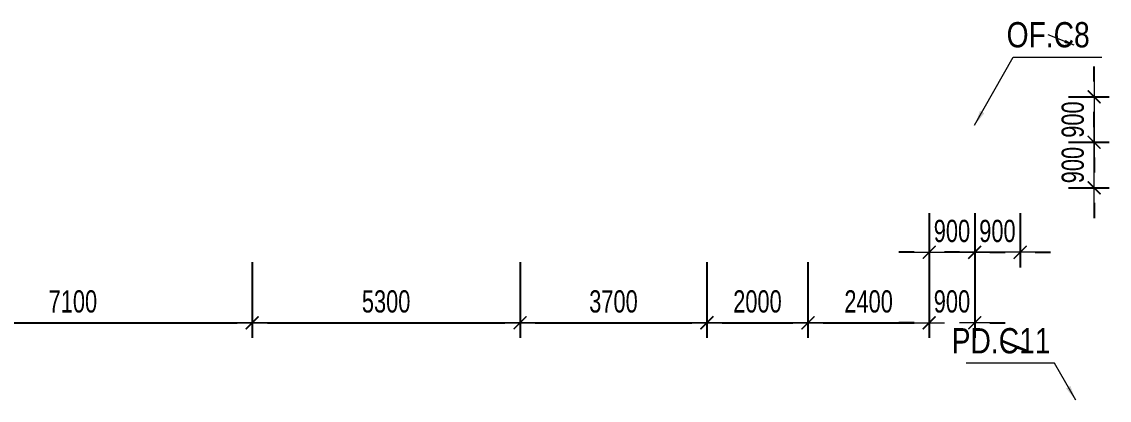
# Model space of a CAD drawing. Header units: millimetres. Extents: x -259680 to 286077, y -1281 to 94455.
# Drawn here: x 68138 to 89663, y 47100 to 54587 of the extents above; entities that cross this region are included whole.
import ezdxf
from ezdxf.enums import TextEntityAlignment as Align

# ---------------------------------------------------------------- set-up
doc = ezdxf.new("R2010")
doc.units = ezdxf.units.MM
doc.layers.get('0').update_dxf_attribs({"lineweight": 20})
doc.layers.get('Defpoints').update_dxf_attribs({"color": 151, "lineweight": 9})
for name, color, linetype, lineweight in [('$0$C1', 20, 'Continuous', 35), ('$1$NDC_S_ANNO', 7, 'Continuous', 20), ('$1$NDC_S_DIM', 1, 'Continuous', 15), ('$1$NDC_S_VN TEXT', 7, 'Continuous', 20), ('NDC_S_DIM', 1, 'Continuous', 15)]:
    doc.layers.add(name, color=color, linetype=linetype, lineweight=lineweight)
doc.styles.add('$1$NDC_DIM', font='', dxfattribs={"width": 0.75})
doc.styles.add('$2$ARIAL', font='arial.ttf', dxfattribs={"width": 0.8})
doc.styles.add('NDC_DIM', font='', dxfattribs={"width": 0.75})
doc.styles.get('$1$NDC_DIM').set_extended_font_data('Dotum')
doc.styles.get('NDC_DIM').set_extended_font_data('Dotum')
doc.dimstyles.new('$0$NDC_dim_150', dxfattribs={"dimscale": 150, "dimtxt": 2.2, "dimasz": 1.5, "dimexe": 1.5, "dimexo": 2.5, "dimgap": 1, "dimtad": 1, "dimdec": 0, "dimzin": 0, "dimdsep": 46, "dimtxsty": '$1$NDC_DIM', "dimblk": '$1$DIMMARK', "dimcen": 0.09, "dimdle": 1.2, "dimclrd": 1, "dimclre": 1, "dimclrt": 3, "dimadec": 0, "dimazin": 0, "dimtfac": 1, "dimtdec": 0, "dimtix": 1, "dimtofl": 0, "dimtmove": 0, "dimatfit": 3, "dimfxl": 6, "dimfxlon": 1, "dimtolj": 1, "dimtzin": 0, "dimarcsym": 0})
doc.dimstyles.new('$1$NDC_dim_iso', dxfattribs={"dimtxt": 2.2, "dimasz": 1, "dimexe": 1.5, "dimexo": 2.5, "dimgap": 1, "dimtad": 1, "dimdec": 0, "dimzin": 0, "dimdsep": 46, "dimtxsty": '$1$NDC_DIM', "dimblk": '$1$DIMMARK', "dimcen": 0.09, "dimdle": 1.2, "dimclrd": 1, "dimclre": 1, "dimclrt": 3, "dimadec": 0, "dimazin": 0, "dimtfac": 1, "dimtdec": 0, "dimtix": 1, "dimtofl": 0, "dimtmove": 0, "dimatfit": 3, "dimfxl": 6, "dimfxlon": 1, "dimtolj": 1, "dimtzin": 0, "dimarcsym": 0})
doc.dimstyles.new('NDC_dim_200', dxfattribs={"dimscale": 200, "dimtxt": 2.2, "dimasz": 1.5, "dimexe": 1.5, "dimexo": 2.5, "dimgap": 1, "dimtad": 1, "dimdec": 0, "dimzin": 0, "dimdsep": 46, "dimtxsty": 'NDC_DIM', "dimblk": 'DIMMARK', "dimcen": 0.09, "dimdle": 1.2, "dimclrd": 1, "dimclre": 1, "dimclrt": 3, "dimadec": 0, "dimazin": 0, "dimtfac": 1, "dimtdec": 0, "dimtix": 1, "dimtofl": 0, "dimtmove": 0, "dimatfit": 3, "dimfxl": 6, "dimfxlon": 1, "dimtolj": 1, "dimtzin": 0, "dimarcsym": 0})

# ---------------------------------------------------------------- blocks, each defined once
blk = doc.blocks.new('$1$DIMMARK')
at = {"layer": '$1$NDC_S_DIM', "color": 1}
blk.add_line((-1.5, 0), (1, 0), dxfattribs=at)
at = {"layer": '$1$NDC_S_DIM', "color": 2, "const_width": 0.1}
blk.add_lwpolyline([(-0.424, -0.424), (0.424, 0.424)], dxfattribs=at)
blk = doc.blocks.new('DIMMARK')
at = {"layer": 'NDC_S_DIM', "color": 1}
blk.add_line((-1.5, 0), (1, 0), dxfattribs=at)
at = {"layer": 'NDC_S_DIM', "color": 2, "const_width": 0.1}
blk.add_lwpolyline([(-0.424, -0.424), (0.424, 0.424)], dxfattribs=at)
blk = doc.blocks.new('*D1084')
at = {"layer": 'Defpoints', "color": 0, "ltscale": 100, "transparency": 16777216}
for p in [(88360, 53102), (88360, 52202), (89363, 52202)]:
    blk.add_point(p, dxfattribs=at)
at = {"layer": 'NDC_S_DIM', "color": 1, "lineweight": -2, "ltscale": 100, "transparency": 16777216}
for p, q in [((89363, 53402), (89363, 53702)), ((88860, 53102), (89663, 53102)), ((88860, 52202), (89663, 52202)), ((89363, 51902), (89363, 51602))]:
    blk.add_line(p, q, dxfattribs=at)
at = {"layer": 'NDC_S_DIM', "color": 1, "lineweight": -2, "ltscale": 100, "transparency": 16777216, "xscale": 300, "yscale": 300, "zscale": 300}
for p, rotation in [((89363, 53102), 270), ((89363, 52202), 90)]:
    blk.add_blockref('DIMMARK', p, dxfattribs=dict(at, rotation=rotation))
at = {"layer": 'NDC_S_DIM', "color": 3, "ltscale": 100, "transparency": 16777216, "insert": (88943, 52652), "char_height": 440, "attachment_point": 5, "rotation": 90, "style": 'NDC_DIM'}
blk.add_mtext('\\A1;900', dxfattribs=at)
blk = doc.blocks.new('*D1085')
at = {"layer": 'Defpoints', "color": 0, "ltscale": 100, "transparency": 16777216}
for p in [(88360, 52202), (88360, 51302), (89363, 51302)]:
    blk.add_point(p, dxfattribs=at)
at = {"layer": 'NDC_S_DIM', "color": 1, "lineweight": -2, "ltscale": 100, "transparency": 16777216}
for p, q in [((89363, 52502), (89363, 52802)), ((88860, 52202), (89663, 52202)), ((88860, 51302), (89663, 51302)), ((89363, 51002), (89363, 50702))]:
    blk.add_line(p, q, dxfattribs=at)
at = {"layer": 'NDC_S_DIM', "color": 1, "lineweight": -2, "ltscale": 100, "transparency": 16777216, "xscale": 300, "yscale": 300, "zscale": 300}
for p, rotation in [((89363, 52202), 270), ((89363, 51302), 90)]:
    blk.add_blockref('DIMMARK', p, dxfattribs=dict(at, rotation=rotation))
at = {"layer": 'NDC_S_DIM', "color": 3, "ltscale": 100, "transparency": 16777216, "insert": (88943, 51752), "char_height": 440, "attachment_point": 5, "rotation": 90, "style": 'NDC_DIM'}
blk.add_mtext('\\A1;900', dxfattribs=at)
blk = doc.blocks.new('*D1086')
at = {"layer": 'Defpoints', "color": 0, "ltscale": 100, "transparency": 16777216}
for p in [(87000, 51302), (87900, 51302), (87900, 50026)]:
    blk.add_point(p, dxfattribs=at)
at = {"layer": 'NDC_S_DIM', "color": 1, "lineweight": -2, "ltscale": 100, "transparency": 16777216}
for p, q in [((87000, 50802), (87000, 49726)), ((87900, 50802), (87900, 49726)), ((86700, 50026), (86400, 50026)), ((88200, 50026), (88500, 50026))]:
    blk.add_line(p, q, dxfattribs=at)
at = {"layer": 'NDC_S_DIM', "color": 1, "lineweight": -2, "ltscale": 100, "transparency": 16777216, "xscale": 300, "yscale": 300, "zscale": 300}
blk.add_blockref('DIMMARK', (87000, 50026), dxfattribs=at)
at = {"layer": 'NDC_S_DIM', "color": 1, "lineweight": -2, "ltscale": 100, "transparency": 16777216, "xscale": 300, "yscale": 300, "zscale": 300, "rotation": 180}
blk.add_blockref('DIMMARK', (87900, 50026), dxfattribs=at)
at = {"layer": 'NDC_S_DIM', "color": 3, "ltscale": 100, "transparency": 16777216, "insert": (87450, 50446), "char_height": 440, "attachment_point": 5, "style": 'NDC_DIM'}
blk.add_mtext('\\A1;900', dxfattribs=at)
blk = doc.blocks.new('*D1087')
at = {"layer": 'Defpoints', "color": 0, "ltscale": 100, "transparency": 16777216}
for p in [(86100, 51302), (87000, 51302), (86100, 50026)]:
    blk.add_point(p, dxfattribs=at)
at = {"layer": 'NDC_S_DIM', "color": 1, "lineweight": -2, "ltscale": 100, "transparency": 16777216}
for p, q in [((86100, 50802), (86100, 49726)), ((87000, 50802), (87000, 49726)), ((85800, 50026), (85500, 50026)), ((87300, 50026), (87600, 50026))]:
    blk.add_line(p, q, dxfattribs=at)
at = {"layer": 'NDC_S_DIM', "color": 1, "lineweight": -2, "ltscale": 100, "transparency": 16777216, "xscale": 300, "yscale": 300, "zscale": 300}
blk.add_blockref('DIMMARK', (86100, 50026), dxfattribs=at)
at = {"layer": 'NDC_S_DIM', "color": 1, "lineweight": -2, "ltscale": 100, "transparency": 16777216, "xscale": 300, "yscale": 300, "zscale": 300, "rotation": 180}
blk.add_blockref('DIMMARK', (87000, 50026), dxfattribs=at)
at = {"layer": 'NDC_S_DIM', "color": 3, "ltscale": 100, "transparency": 16777216, "insert": (86550, 50446), "char_height": 440, "attachment_point": 5, "style": 'NDC_DIM'}
blk.add_mtext('\\A1;900', dxfattribs=at)
blk = doc.blocks.new('*D1109')
at = {"layer": 'Defpoints', "color": 0, "ltscale": 100, "transparency": 16777216}
for p in [(65600, 51800), (72700, 51800), (72700, 48632)]:
    blk.add_point(p, dxfattribs=at)
at = {"layer": 'NDC_S_DIM', "color": 1, "lineweight": -2, "ltscale": 100, "transparency": 16777216}
for p, q in [((65600, 49832), (65600, 48332)), ((72700, 49832), (72700, 48332)), ((65900, 48632), (72400, 48632))]:
    blk.add_line(p, q, dxfattribs=at)
at = {"layer": 'NDC_S_DIM', "color": 1, "lineweight": -2, "ltscale": 100, "transparency": 16777216, "xscale": 300, "yscale": 300, "zscale": 300, "rotation": 180}
blk.add_blockref('DIMMARK', (65600, 48632), dxfattribs=at)
at = {"layer": 'NDC_S_DIM', "color": 1, "lineweight": -2, "ltscale": 100, "transparency": 16777216, "xscale": 300, "yscale": 300, "zscale": 300}
blk.add_blockref('DIMMARK', (72700, 48632), dxfattribs=at)
at = {"layer": 'NDC_S_DIM', "color": 3, "ltscale": 100, "transparency": 16777216, "insert": (69150, 49052), "char_height": 440, "attachment_point": 5, "style": 'NDC_DIM'}
blk.add_mtext('\\A1;7100', dxfattribs=at)
blk = doc.blocks.new('*D1110')
at = {"layer": 'Defpoints', "color": 0, "ltscale": 100, "transparency": 16777216}
for p in [(72700, 51800), (78000, 51800), (78000, 48632)]:
    blk.add_point(p, dxfattribs=at)
at = {"layer": 'NDC_S_DIM', "color": 1, "lineweight": -2, "ltscale": 100, "transparency": 16777216}
for p, q in [((72700, 49832), (72700, 48332)), ((78000, 49832), (78000, 48332)), ((73000, 48632), (77700, 48632))]:
    blk.add_line(p, q, dxfattribs=at)
at = {"layer": 'NDC_S_DIM', "color": 1, "lineweight": -2, "ltscale": 100, "transparency": 16777216, "xscale": 300, "yscale": 300, "zscale": 300, "rotation": 180}
blk.add_blockref('DIMMARK', (72700, 48632), dxfattribs=at)
at = {"layer": 'NDC_S_DIM', "color": 1, "lineweight": -2, "ltscale": 100, "transparency": 16777216, "xscale": 300, "yscale": 300, "zscale": 300}
blk.add_blockref('DIMMARK', (78000, 48632), dxfattribs=at)
at = {"layer": 'NDC_S_DIM', "color": 3, "ltscale": 100, "transparency": 16777216, "insert": (75350, 49052), "char_height": 440, "attachment_point": 5, "style": 'NDC_DIM'}
blk.add_mtext('\\A1;5300', dxfattribs=at)
blk = doc.blocks.new('*D1111')
at = {"layer": 'Defpoints', "color": 0, "ltscale": 100, "transparency": 16777216}
for p in [(78000, 51800), (81700, 51614), (81700, 48632)]:
    blk.add_point(p, dxfattribs=at)
at = {"layer": 'NDC_S_DIM', "color": 1, "lineweight": -2, "ltscale": 100, "transparency": 16777216}
for p, q in [((78000, 49832), (78000, 48332)), ((81700, 49832), (81700, 48332)), ((78300, 48632), (81400, 48632))]:
    blk.add_line(p, q, dxfattribs=at)
at = {"layer": 'NDC_S_DIM', "color": 1, "lineweight": -2, "ltscale": 100, "transparency": 16777216, "xscale": 300, "yscale": 300, "zscale": 300, "rotation": 180}
blk.add_blockref('DIMMARK', (78000, 48632), dxfattribs=at)
at = {"layer": 'NDC_S_DIM', "color": 1, "lineweight": -2, "ltscale": 100, "transparency": 16777216, "xscale": 300, "yscale": 300, "zscale": 300}
blk.add_blockref('DIMMARK', (81700, 48632), dxfattribs=at)
at = {"layer": 'NDC_S_DIM', "color": 3, "ltscale": 100, "transparency": 16777216, "insert": (79850, 49052), "char_height": 440, "attachment_point": 5, "style": 'NDC_DIM'}
blk.add_mtext('\\A1;3700', dxfattribs=at)
blk = doc.blocks.new('*D1112')
at = {"layer": 'Defpoints', "color": 0, "ltscale": 100, "transparency": 16777216}
for p in [(81700, 51614), (83700, 51614), (83700, 48632)]:
    blk.add_point(p, dxfattribs=at)
at = {"layer": 'NDC_S_DIM', "color": 1, "lineweight": -2, "ltscale": 100, "transparency": 16777216}
for p, q in [((81700, 49832), (81700, 48332)), ((83700, 49832), (83700, 48332)), ((82000, 48632), (83400, 48632))]:
    blk.add_line(p, q, dxfattribs=at)
at = {"layer": 'NDC_S_DIM', "color": 1, "lineweight": -2, "ltscale": 100, "transparency": 16777216, "xscale": 300, "yscale": 300, "zscale": 300, "rotation": 180}
blk.add_blockref('DIMMARK', (81700, 48632), dxfattribs=at)
at = {"layer": 'NDC_S_DIM', "color": 1, "lineweight": -2, "ltscale": 100, "transparency": 16777216, "xscale": 300, "yscale": 300, "zscale": 300}
blk.add_blockref('DIMMARK', (83700, 48632), dxfattribs=at)
at = {"layer": 'NDC_S_DIM', "color": 3, "ltscale": 100, "transparency": 16777216, "insert": (82700, 49052), "char_height": 440, "attachment_point": 5, "style": 'NDC_DIM'}
blk.add_mtext('\\A1;2000', dxfattribs=at)
blk = doc.blocks.new('*D1113')
at = {"layer": 'Defpoints', "color": 0, "ltscale": 100, "transparency": 16777216}
for p in [(83700, 51614), (86100, 51302), (86100, 48632)]:
    blk.add_point(p, dxfattribs=at)
at = {"layer": 'NDC_S_DIM', "color": 1, "lineweight": -2, "ltscale": 100, "transparency": 16777216}
for p, q in [((83700, 49832), (83700, 48332)), ((86100, 49832), (86100, 48332)), ((84000, 48632), (85800, 48632))]:
    blk.add_line(p, q, dxfattribs=at)
at = {"layer": 'NDC_S_DIM', "color": 1, "lineweight": -2, "ltscale": 100, "transparency": 16777216, "xscale": 300, "yscale": 300, "zscale": 300, "rotation": 180}
blk.add_blockref('DIMMARK', (83700, 48632), dxfattribs=at)
at = {"layer": 'NDC_S_DIM', "color": 1, "lineweight": -2, "ltscale": 100, "transparency": 16777216, "xscale": 300, "yscale": 300, "zscale": 300}
blk.add_blockref('DIMMARK', (86100, 48632), dxfattribs=at)
at = {"layer": 'NDC_S_DIM', "color": 3, "ltscale": 100, "transparency": 16777216, "insert": (84900, 49052), "char_height": 440, "attachment_point": 5, "style": 'NDC_DIM'}
blk.add_mtext('\\A1;2400', dxfattribs=at)
blk = doc.blocks.new('*D1114')
at = {"layer": 'Defpoints', "color": 0, "ltscale": 100, "transparency": 16777216}
for p in [(86100, 51302), (87000, 51198), (87000, 48632)]:
    blk.add_point(p, dxfattribs=at)
at = {"layer": 'NDC_S_DIM', "color": 1, "lineweight": -2, "ltscale": 100, "transparency": 16777216}
for p, q in [((86100, 49832), (86100, 48332)), ((87000, 49832), (87000, 48332)), ((85800, 48632), (85500, 48632)), ((87300, 48632), (87600, 48632))]:
    blk.add_line(p, q, dxfattribs=at)
at = {"layer": 'NDC_S_DIM', "color": 1, "lineweight": -2, "ltscale": 100, "transparency": 16777216, "xscale": 300, "yscale": 300, "zscale": 300}
blk.add_blockref('DIMMARK', (86100, 48632), dxfattribs=at)
at = {"layer": 'NDC_S_DIM', "color": 1, "lineweight": -2, "ltscale": 100, "transparency": 16777216, "xscale": 300, "yscale": 300, "zscale": 300, "rotation": 180}
blk.add_blockref('DIMMARK', (87000, 48632), dxfattribs=at)
at = {"layer": 'NDC_S_DIM', "color": 3, "ltscale": 100, "transparency": 16777216, "insert": (86550, 49052), "char_height": 440, "attachment_point": 5, "style": 'NDC_DIM'}
blk.add_mtext('\\A1;900', dxfattribs=at)
blk = doc.blocks.new('*U220')
at = {"layer": '$1$NDC_S_ANNO', "ltscale": 0.8, "style": '$2$ARIAL', "width": 0.8}
blk.add_attdef('TEN', text='', height=2.5, dxfattribs=at).set_placement((-2.58, 1.03), align=Align.MIDDLE_CENTER)
at = {"layer": '$1$NDC_S_ANNO', "ltscale": 0.8, "style": '$2$ARIAL', "width": 0.8, "flags": 1}
blk.add_attdef('CHU_THICH', text='', height=2.5, dxfattribs=at).set_placement((0, 0), align=Align.MIDDLE_CENTER)
at = {"layer": 'Defpoints'}
blk.add_leader([(0, 0), (-2.58, 1.03)], dimstyle='$1$NDC_dim_iso', override={"dimgap": 0.625, "dimtad": 0}, dxfattribs=at)
blk = doc.blocks.new('$0$co t check')
at = {"layer": '$0$C1', "xscale": 200, "yscale": 200, "zscale": 200}
blk.add_blockref('*U220', (85998, 48071), dxfattribs=at).add_auto_attribs({'TEN': 'PD.C11'})
at = {"layer": '$1$NDC_S_VN TEXT', "xscale": 200, "yscale": 200, "zscale": 200}
blk.add_blockref('*U220', (86930, 54124), dxfattribs=at).add_auto_attribs({'TEN': 'OF.C8'})
at = {"layer": '$0$C1'}
blk.add_leader([(86959, 47100), (86542, 47832), (84793, 47832)], dimstyle='$0$NDC_dim_150', override={"dimasz": 2, "dimgap": 1, "dimtad": 0}, dxfattribs=at)
blk.add_leader([(84958, 52540), (85724, 53885), (87474, 53885)], dimstyle='$0$NDC_dim_150', override={"dimasz": 2, "dimgap": 1, "dimtad": 0})

msp = doc.modelspace()

# ---------------------------------------------------------------- block references
at = {"layer": '$1$NDC_S_DIM'}
msp.add_blockref('$0$co t check', (2040.6, 0), dxfattribs=at)

# ---------------------------------------------------------------- dimensions: what is measured, and where the dimension line sits
at = {"layer": 'NDC_S_DIM', "ltscale": 100}
for base, p1, p2, angle, picture, middle in [((89363.3, 52202.2), (88360.2, 53102.2), (88360.2, 52202.2), 90, '*D1084', (88943, 52652.2)), ((89363.3, 51302.2), (88360.2, 52202.2), (88360.2, 51302.2), 90, '*D1085', (88943, 51752.2)), ((86100.2, 50025.8), (87000, 51302.2), (86100.2, 51302.2), 180, '*D1087', (86550.1, 50446.1))]:
    dim = msp.add_linear_dim(base=base, p1=p1, p2=p2, angle=angle, dimstyle='NDC_dim_200', dxfattribs=at)
    dim.commit()
    dim.dimension.update_dxf_attribs({"geometry": picture, "text_midpoint": middle})
for base, p1, p2, picture, middle in [((72700, 48632), (65600.2, 51800), (72700, 51800), '*D1109', (69150.1, 49052.3)), ((87899.8, 50025.8), (87000, 51302.2), (87899.8, 51302.2), '*D1086', (87449.9, 50446.1))]:
    dim = msp.add_linear_dim(base=base, p1=p1, p2=p2, dimstyle='NDC_dim_200', dxfattribs=at)
    dim.commit()
    dim.dimension.update_dxf_attribs({"geometry": picture, "text_midpoint": middle})
for base, p1, p2, picture, middle in [((78000, 48632), (72700, 51800), (78000, 51800), '*D1110', (75350, 49052.3)), ((81700, 48632), (78000, 51800), (81700, 51614.3), '*D1111', (79850, 49052.3)), ((83700, 48632), (81700, 51614.3), (83700, 51614.3), '*D1112', (82700, 49052.3)), ((86100.2, 48632), (83700, 51614.3), (86100.2, 51302.2), '*D1113', (84900.1, 49052.3)), ((87000, 48632), (86100.2, 51302.2), (87000, 51197.7), '*D1114', (86550.1, 49052.3))]:
    dim = msp.add_linear_dim(base=base, p1=p1, p2=p2, dimstyle='NDC_dim_200', override={"dimtmove": 1}, dxfattribs=at)
    dim.commit()
    dim.dimension.update_dxf_attribs({"geometry": picture, "text_midpoint": middle})

doc.saveas('drawing.dxf')
